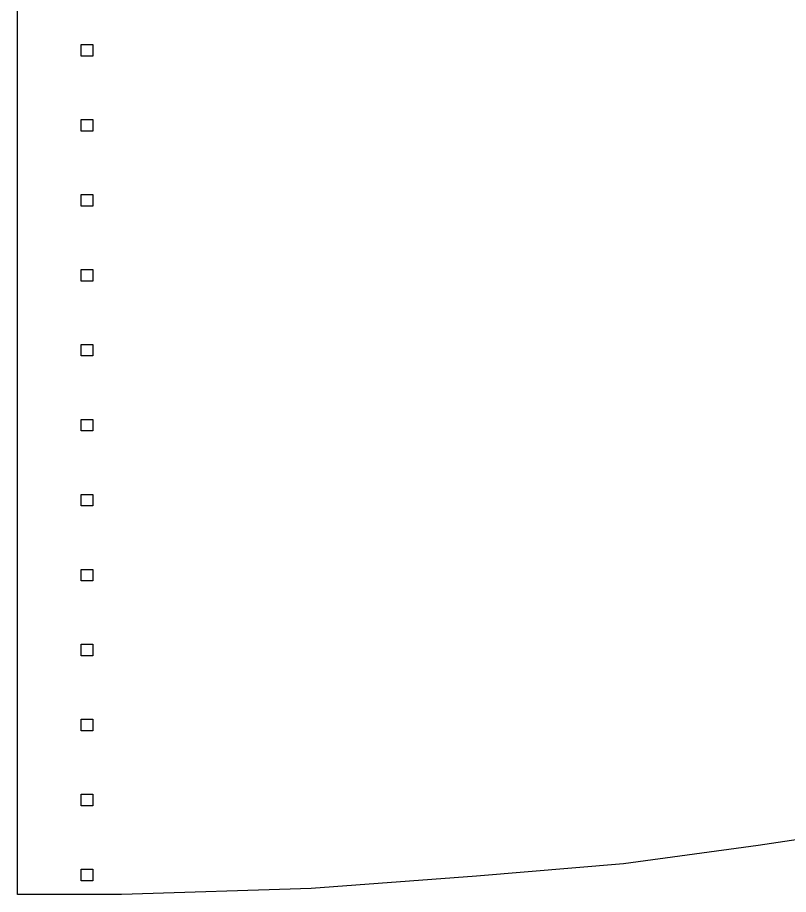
# Model space of a CAD drawing. Extents: x -34 to 197, y 103 to 243.
# Drawn here: x -33.55 to -0.22, y 103.38 to 141.28 of the extents above; entities that cross this region are included whole.
import ezdxf

# ---------------------------------------------------------------- set-up
doc = ezdxf.new("R2010")
doc.units = 0
doc.header["$MEASUREMENT"] = 0
doc.layers.add('OUTER_WALLET', color=7, linetype='CONTINUOUS')

# ---------------------------------------------------------------- blocks, each defined once
blk = doc.blocks.new('BLOCK_2')
at = {"layer": 'OUTER_WALLET', "color": 1}
for points in [[(-30.299, 139.613), (-30.799, 139.613), (-30.799, 140.112), (-30.299, 140.112), (-30.299, 139.613)], [(-30.299, 136.373), (-30.799, 136.373), (-30.799, 136.872), (-30.299, 136.872), (-30.299, 136.373)], [(-30.299, 133.133), (-30.799, 133.133), (-30.799, 133.632), (-30.299, 133.632), (-30.299, 133.133)], [(-30.299, 129.893), (-30.799, 129.893), (-30.799, 130.392), (-30.299, 130.392), (-30.299, 129.893)], [(-30.299, 126.654), (-30.799, 126.654), (-30.799, 127.152), (-30.299, 127.152), (-30.299, 126.654)], [(-30.299, 123.413), (-30.799, 123.413), (-30.799, 123.912), (-30.299, 123.912), (-30.299, 123.413)], [(-30.299, 120.174), (-30.799, 120.174), (-30.799, 120.672), (-30.299, 120.672), (-30.299, 120.174)], [(-30.299, 116.934), (-30.799, 116.934), (-30.799, 117.432), (-30.299, 117.432), (-30.299, 116.934)], [(-30.299, 113.694), (-30.799, 113.694), (-30.799, 114.192), (-30.299, 114.192), (-30.299, 113.694)], [(-30.299, 110.454), (-30.799, 110.454), (-30.799, 110.952), (-30.299, 110.952), (-30.299, 110.454)], [(-30.299, 107.214), (-30.799, 107.214), (-30.799, 107.712), (-30.299, 107.712), (-30.299, 107.214)], [(-30.299, 103.974), (-30.799, 103.974), (-30.799, 104.472), (-30.299, 104.472), (-30.299, 103.974)]]:
    blk.add_lwpolyline(points, dxfattribs=at)

msp = doc.modelspace()

# ---------------------------------------------------------------- linework, layer by layer
at = {"layer": 'OUTER_WALLET', "color": 1}
msp.add_lwpolyline([(38.683, 112.903), (32.862, 112.11), (27.57, 111.316), (20.162, 109.728), (11.166, 107.876), (3.758, 106.289), (-1.534, 105.495), (-7.355, 104.701), (-13.705, 104.172), (-20.849, 103.643), (-29.051, 103.378), (-33.549, 103.378), (-33.549, 148.887)], dxfattribs=at)

# ---------------------------------------------------------------- block references
at = {"layer": 'OUTER_WALLET'}
msp.add_blockref('BLOCK_2', (0, 0), dxfattribs=at)

doc.saveas('drawing.dxf')
